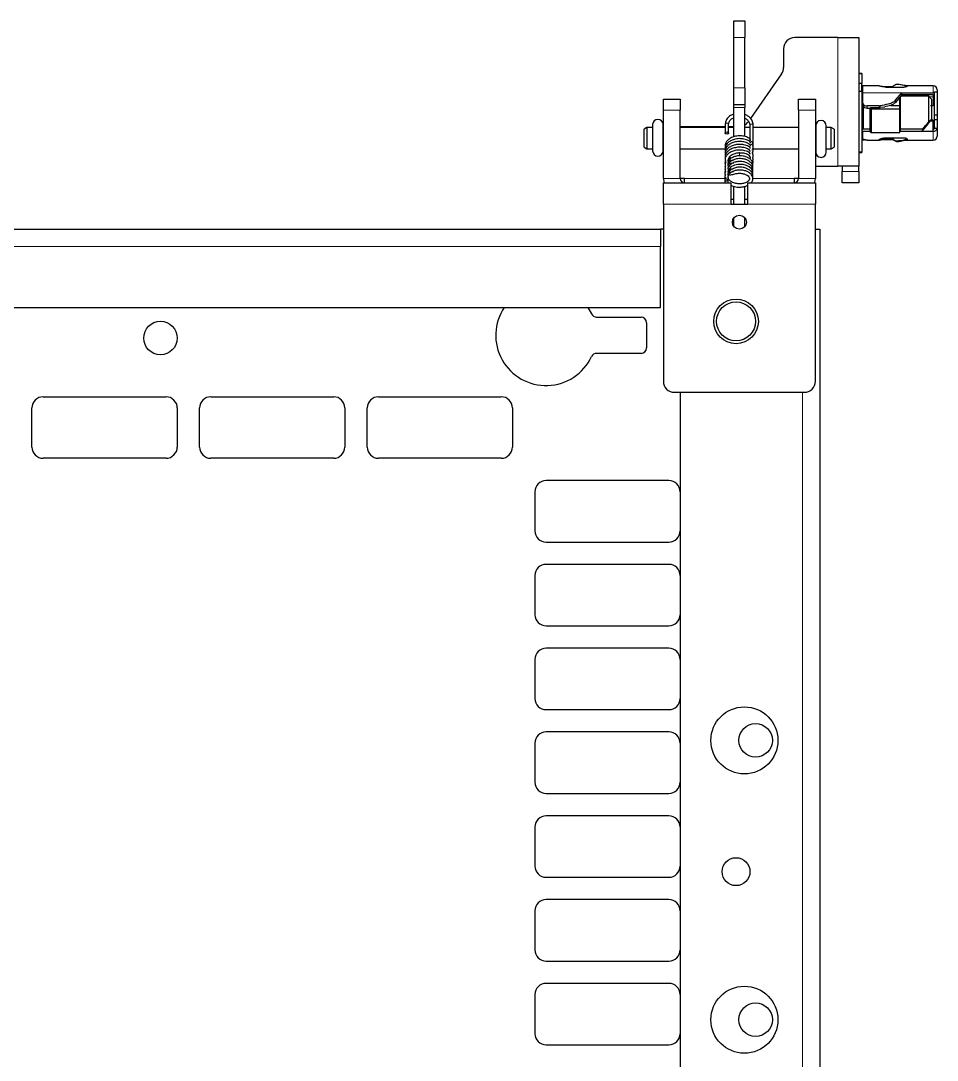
# Model space of a CAD drawing. Header units: millimetres. Extents: x -408 to 642, y 148 to 1992.
# Drawn here: x 434.7 to 598.7, y 1707.3 to 1893.4 of the extents above; entities that cross this region are included whole.
import ezdxf

# ---------------------------------------------------------------- set-up
doc = ezdxf.new("R2010")
doc.units = ezdxf.units.MM

msp = doc.modelspace()

# ---------------------------------------------------------------- linework, layer by layer
at = {"color": 7, "linetype": 'Continuous', "lineweight": 25}
for p, q in [((562.3, 1893.35), (564.3, 1893.35)), ((562.3, 1890.35), (562.3, 1893.35)), ((564.3, 1893.35), (564.3, 1890.35)), ((562.3, 1881.35), (562.3, 1890.35)), ((564.3, 1881.35), (564.3, 1890.35)), ((580.9, 1890.35), (573.2, 1890.35)), ((580.9, 1890.35), (584.7, 1890.35)), ((584.7, 1890.35), (584.7, 1867.35)), ((571.2, 1888.35), (571.2, 1884.98)), ((570.84, 1883.83), (565.28, 1875.89)), ((584.7, 1883.95), (585.2, 1883.95)), ((584.7, 1883.93), (585.2, 1883.93)), ((585.2, 1883.93), (585.2, 1883.95)), ((585.2, 1883.93), (585.2, 1882.13)), ((562.3, 1878.35), (562.3, 1881.35)), ((564.3, 1881.35), (564.3, 1878.35)), ((585.2, 1882.13), (584.7, 1882.13)), ((585.2, 1880.72), (585.2, 1882.13)), ((585.65, 1881.7), (585.4, 1881.7)), ((585.65, 1881.69), (585.4, 1881.69)), ((586.18, 1881.7), (585.68, 1881.7)), ((588.3, 1881.7), (586.18, 1881.7)), ((588.33, 1881.7), (588.3, 1881.7)), ((588.3, 1881.7), (588.3, 1881.7)), ((588.3, 1881.7), (588.33, 1881.7)), ((589.5, 1881.59), (590.7, 1881.59)), ((589.5, 1881.49), (592.8, 1881.49)), ((598, 1881.7), (593.3, 1881.7)), ((593.3, 1881.67), (593.3, 1881.7)), ((593.3, 1881.67), (593.3, 1881.61)), ((598.7, 1881), (598.7, 1880.65)), ((549.7, 1879.35), (552.7, 1879.35)), ((549.7, 1877.35), (549.7, 1879.35)), ((552.7, 1879.35), (552.7, 1877.35)), ((573.9, 1879.35), (576.9, 1879.35)), ((573.9, 1877.35), (573.9, 1879.35)), ((576.9, 1879.35), (576.9, 1877.35)), ((585.2, 1880.72), (584.7, 1880.72)), ((585.2, 1880.72), (585.2, 1869.87)), ((585.4, 1879.85), (585.2, 1879.85)), ((585.4, 1878.61), (585.4, 1880.45)), ((591.25, 1879.12), (592.4, 1880.45)), ((592.4, 1880.08), (591.25, 1878.74)), ((591.99, 1878.21), (591.99, 1879.6)), ((592.1, 1879.73), (592.1, 1878.04)), ((597.2, 1879.85), (592.2, 1879.85)), ((592.4, 1880.08), (592.4, 1880.45)), ((592.4, 1880.45), (598, 1880.45)), ((598, 1880.08), (592.4, 1880.08)), ((597.7, 1879.35), (597.2, 1879.85)), ((597.2, 1875.21), (597.2, 1879.85)), ((597.7, 1879.35), (597.7, 1875.55)), ((598, 1879.49), (598, 1878.87)), ((598.2, 1880.65), (598.7, 1880.65)), ((598.2, 1876.5), (598.2, 1880.65)), ((598.7, 1880.65), (598.7, 1876.5)), ((549.7, 1865.15), (549.7, 1877.35)), ((552.7, 1865.15), (552.7, 1877.35)), ((562.3, 1878.35), (564.3, 1878.35)), ((562.3, 1877.85), (562.3, 1878.35)), ((562.3, 1872.59), (562.3, 1877.85)), ((564.3, 1878.35), (564.3, 1877.85)), ((564.3, 1872.64), (564.3, 1877.85)), ((573.9, 1877.35), (573.9, 1865.15)), ((576.9, 1877.35), (576.9, 1865.15)), ((585.2, 1877.77), (585.5, 1877.8)), ((585.4, 1878.24), (585.4, 1878.61)), ((585.67, 1877.86), (585.5, 1877.82)), ((585.5, 1873.94), (585.5, 1877.82)), ((588.3, 1878.11), (586.15, 1878.11)), ((586.15, 1877.74), (586.7, 1877.74)), ((586.7, 1877.75), (586.9, 1877.85)), ((586.7, 1877.47), (586.7, 1877.75)), ((586.7, 1877.47), (586.9, 1877.57)), ((586.7, 1873.49), (586.7, 1877.47)), ((586.9, 1877.85), (586.9, 1877.57)), ((586.9, 1877.85), (588.3, 1877.85)), ((586.9, 1877.57), (586.9, 1873.36)), ((586.9, 1877.57), (591.99, 1877.57)), ((588.5, 1877.86), (589.34, 1877.92)), ((590.4, 1878.21), (591.99, 1878.21)), ((591.99, 1877.57), (591.99, 1878.21)), ((591.99, 1878.21), (592.1, 1878.04)), ((591.99, 1873.36), (591.99, 1877.57)), ((591.99, 1877.57), (592.1, 1877.4)), ((592.1, 1878.04), (592.1, 1877.4)), ((592.1, 1877.4), (592.1, 1873.59)), ((598, 1878.12), (597.5, 1878.12)), ((597.5, 1875.58), (597.5, 1875.43)), ((598, 1875.58), (597.5, 1875.58)), ((597.5, 1875.43), (598, 1875.43)), ((598, 1875.43), (598, 1875.58)), ((598.2, 1876.5), (598.7, 1876.5)), ((598.2, 1875.69), (598.2, 1876.5)), ((598.2, 1875.69), (598.7, 1875.69)), ((598.2, 1874.07), (598.2, 1875.69)), ((598.7, 1876.5), (598.7, 1875.69)), ((598.7, 1875.69), (598.7, 1874.07)), ((546.75, 1874.25), (546.25, 1873.96)), ((546.25, 1870.74), (546.25, 1873.96)), ((547.77, 1874.25), (546.75, 1874.25)), ((546.75, 1874.25), (546.75, 1870.45)), ((547.77, 1874.76), (547.77, 1870.06)), ((549.67, 1870.06), (549.67, 1874.76)), ((549.7, 1874.25), (549.67, 1874.25)), ((560.77, 1874.35), (552.7, 1874.35)), ((560.77, 1874.25), (552.7, 1874.25)), ((560.78, 1874.83), (560.76, 1873.26)), ((561.36, 1873.26), (561.38, 1874.83)), ((562.3, 1874.35), (561.37, 1874.35)), ((562.3, 1874.25), (561.37, 1874.25)), ((565.17, 1874.25), (564.3, 1874.25)), ((564.92, 1875.37), (564.8, 1875.2)), ((565.17, 1874.69), (565.15, 1872.18)), ((565.74, 1871.3), (565.77, 1874.68)), ((573.9, 1874.25), (565.77, 1874.25)), ((576.96, 1874.25), (576.9, 1874.25)), ((576.96, 1874.55), (576.96, 1869.85)), ((578.86, 1869.85), (578.86, 1874.55)), ((579.75, 1874.25), (578.86, 1874.25)), ((580.25, 1873.96), (579.75, 1874.25)), ((579.75, 1870.45), (579.75, 1874.25)), ((580.25, 1873.96), (580.25, 1870.74)), ((586.7, 1873.94), (585.4, 1873.94)), ((585.4, 1873.6), (586.7, 1873.6)), ((591.99, 1873.36), (592.1, 1873.59)), ((596, 1873.94), (592.1, 1873.94)), ((592.1, 1873.6), (596, 1873.6)), ((596, 1873.94), (596, 1873.6)), ((596, 1873.6), (598, 1873.6)), ((598, 1873.94), (598, 1874.6)), ((598.7, 1874.07), (598.2, 1874.07)), ((598.7, 1874.07), (598.7, 1872.7)), ((585.65, 1872.08), (585.4, 1872.08)), ((585.65, 1872.02), (585.4, 1872.02)), ((585.65, 1872), (585.4, 1872)), ((586.18, 1872), (588.3, 1872)), ((586.2, 1872.01), (586.2, 1872)), ((586.7, 1873.49), (586.9, 1873.36)), ((586.9, 1873.36), (591.99, 1873.36)), ((588.3, 1872.06), (588.3, 1872)), ((589.5, 1872.39), (592.8, 1872.39)), ((589.5, 1872.21), (590.53, 1872.21)), ((589.5, 1872.11), (590.71, 1872.11)), ((590.41, 1872.39), (590.38, 1872.32)), ((590.38, 1872.32), (590.38, 1872.32)), ((591.23, 1871.82), (590.78, 1872.07)), ((593.3, 1872.21), (593.3, 1872.12)), ((593.3, 1872), (593.3, 1872.12)), ((593.3, 1872), (598, 1872)), ((546.25, 1870.74), (546.75, 1870.45)), ((546.75, 1870.45), (547.77, 1870.45)), ((549.67, 1870.45), (549.7, 1870.45)), ((552.7, 1870.45), (560.79, 1870.45)), ((565.7, 1869.41), (565.71, 1869.98)), ((565.71, 1870.45), (573.9, 1870.45)), ((565.76, 1871.11), (565.72, 1871.53)), ((565.76, 1871.05), (565.76, 1871.11)), ((576.9, 1870.45), (576.96, 1870.45)), ((578.86, 1870.45), (579.75, 1870.45)), ((579.75, 1870.45), (580.25, 1870.74)), ((584.7, 1869.87), (585.2, 1869.87)), ((585.2, 1869.87), (585.2, 1869.77)), ((561.54, 1868.49), (561.4, 1868.68)), ((584.7, 1869.77), (585.2, 1869.77)), ((584.7, 1869.75), (585.2, 1869.75)), ((585.2, 1869.77), (585.2, 1869.75)), ((576.9, 1867.35), (580.9, 1867.35)), ((584.7, 1867.35), (580.9, 1867.35)), ((581.7, 1867.35), (581.7, 1866.35)), ((581.7, 1864.35), (581.7, 1866.35)), ((584.7, 1866.35), (584.7, 1867.35)), ((584.7, 1866.35), (584.7, 1864.35)), ((549.7, 1864.35), (561.8, 1864.35)), ((549.7, 1860.55), (549.7, 1864.35)), ((553.5, 1865.15), (552.7, 1865.15)), ((553.5, 1864.35), (553.5, 1865.15)), ((560.81, 1865.37), (560.71, 1864.97)), ((560.71, 1864.97), (560.71, 1864.91)), ((561.3, 1864.86), (561.31, 1864.92)), ((561.31, 1864.92), (561.36, 1865.13)), ((561.8, 1864.35), (561.8, 1860.55)), ((564.8, 1864.35), (576.9, 1864.35)), ((564.8, 1860.55), (564.8, 1864.35)), ((573.1, 1865.15), (573.1, 1864.35)), ((573.9, 1865.15), (573.1, 1865.15)), ((576.9, 1864.35), (576.9, 1860.55)), ((584.7, 1864.35), (581.7, 1864.35)), ((562.3, 1860.55), (562.3, 1863.74)), ((564.3, 1860.55), (564.3, 1863.71)), ((549.7, 1860.55), (549.7, 1828.85)), ((562.3, 1861.35), (561.8, 1861.35)), ((561.8, 1860.55), (564.8, 1860.55)), ((564.8, 1861.35), (564.3, 1861.35)), ((576.9, 1828.85), (576.9, 1860.55)), ((562.3, 1856.55), (562.3, 1858.05)), ((564.3, 1856.55), (564.3, 1858.05)), ((320.2, 1856.06), (549.2, 1856.06)), ((549.2, 1856.06), (549.2, 1852.96)), ((549.7, 1856.05), (549.2, 1856.05)), ((576.9, 1856.05), (577.7, 1856.05)), ((577.7, 1856.05), (577.7, 373.05)), ((549.2, 1842.06), (549.2, 1852.96)), ((320.2, 1842.06), (549.2, 1842.06)), ((536.19, 1842.06), (536.85, 1840.89)), ((537.76, 1840.31), (545.7, 1840.31)), ((546.7, 1839.31), (546.7, 1834.81)), ((545.7, 1833.81), (537.76, 1833.81)), ((438.7, 1826.05), (460.7, 1826.05)), ((468.7, 1826.05), (490.7, 1826.05)), ((498.7, 1826.05), (520.7, 1826.05)), ((551.7, 1826.85), (574.9, 1826.85)), ((552.7, 1826.85), (552.7, 373.05)), ((436.7, 1817.05), (436.7, 1824.05)), ((462.7, 1824.05), (462.7, 1817.05)), ((466.7, 1817.05), (466.7, 1824.05)), ((492.7, 1824.05), (492.7, 1817.05)), ((496.7, 1817.05), (496.7, 1824.05)), ((522.7, 1824.05), (522.7, 1817.05)), ((460.7, 1815.05), (438.7, 1815.05)), ((490.7, 1815.05), (468.7, 1815.05)), ((520.7, 1815.05), (498.7, 1815.05)), ((550.7, 1811.05), (528.7, 1811.05)), ((526.7, 1809.05), (526.7, 1802.05)), ((528.7, 1800.05), (550.7, 1800.05)), ((550.7, 1796.05), (528.7, 1796.05)), ((526.7, 1794.05), (526.7, 1787.05)), ((528.7, 1785.05), (550.7, 1785.05)), ((550.7, 1781.05), (528.7, 1781.05)), ((526.7, 1779.05), (526.7, 1772.05)), ((528.7, 1770.05), (550.7, 1770.05)), ((550.7, 1766.05), (528.7, 1766.05)), ((526.7, 1764.05), (526.7, 1757.05)), ((528.7, 1755.05), (550.7, 1755.05)), ((550.7, 1751.05), (528.7, 1751.05)), ((526.7, 1749.05), (526.7, 1742.05)), ((528.7, 1740.05), (550.7, 1740.05)), ((550.7, 1736.05), (528.7, 1736.05)), ((526.7, 1734.05), (526.7, 1727.05)), ((528.7, 1725.05), (550.7, 1725.05)), ((550.7, 1721.05), (528.7, 1721.05)), ((526.7, 1719.05), (526.7, 1712.05)), ((528.7, 1710.05), (550.7, 1710.05))]:
    msp.add_line(p, q, dxfattribs=at)
at = {"color": 8, "linetype": 'Continuous', "lineweight": 18}
for p, q in [((564.3, 1890.35), (562.3, 1890.35)), ((580.9, 1890.35), (580.9, 1867.35)), ((562.3, 1881.35), (564.3, 1881.35)), ((585.4, 1881.69), (585.4, 1880.45)), ((585.65, 1881.69), (585.65, 1881.7)), ((589.5, 1881.59), (589.5, 1881.49)), ((590.78, 1881.63), (590.86, 1881.49)), ((598, 1880.45), (598, 1881.7)), ((585.4, 1880.45), (592.4, 1880.45)), ((591.25, 1878.74), (591.25, 1879.12)), ((598, 1879.76), (597.29, 1879.76)), ((598, 1879.76), (598, 1880.08)), ((552.7, 1877.35), (549.7, 1877.35)), ((564.3, 1877.85), (562.3, 1877.85)), ((576.9, 1877.35), (573.9, 1877.35)), ((586.15, 1878.11), (586.15, 1877.74)), ((588.3, 1877.85), (588.3, 1878.11)), ((588.5, 1878.13), (588.5, 1877.86)), ((585.4, 1873.6), (585.4, 1872.08)), ((598, 1872), (598, 1873.6)), ((585.4, 1872.02), (585.4, 1872)), ((585.65, 1872.02), (585.65, 1872.08)), ((589.5, 1872.39), (589.5, 1872.21)), ((565.27, 1870.96), (565.31, 1870.94)), ((581.7, 1866.35), (584.7, 1866.35)), ((552.7, 1865.15), (549.7, 1865.15)), ((560.74, 1865.15), (553.5, 1865.15)), ((560.99, 1864.37), (561.1, 1864.35)), ((573.1, 1865.15), (565.7, 1865.15)), ((573.9, 1865.15), (576.9, 1865.15)), ((561.8, 1860.55), (549.7, 1860.55)), ((576.9, 1860.55), (564.8, 1860.55)), ((320.2, 1852.96), (549.2, 1852.96)), ((574.6, 1826.85), (574.6, 373.05))]:
    msp.add_line(p, q, dxfattribs=at)
at = {"color": 7, "linetype": 'Continuous', "lineweight": 25, "flags": 128}
for points in [[(585.2, 1880.1), (585.27, 1880.09), (585.4, 1880.08)], [(598, 1880.45), (598.14, 1880.44), (598.2, 1880.43)], [(598.2, 1879.36), (598.2, 1879.39), (598.19, 1879.41), (598.17, 1879.43), (598.15, 1879.45), (598.11, 1879.47), (598.08, 1879.48), (598.04, 1879.48), (598, 1879.49)], [(585.2, 1873.92), (585.27, 1873.93), (585.4, 1873.94)], [(598.2, 1874.34), (598.2, 1874.31), (598.19, 1874.29), (598.17, 1874.27), (598.15, 1874.25), (598.11, 1874.24), (598.08, 1874.22), (598.04, 1874.22), (598, 1874.22)], [(561.08, 1873.45), (561.19, 1873.43), (561.29, 1873.39), (561.35, 1873.32), (561.36, 1873.25), (561.34, 1873.18), (561.27, 1873.12), (561.17, 1873.09), (561.05, 1873.08), (560.94, 1873.09), (560.84, 1873.14), (560.78, 1873.2), (560.76, 1873.27), (560.79, 1873.34), (560.86, 1873.4), (560.96, 1873.44), (561.08, 1873.45)], [(565.34, 1871.21), (565.43, 1871.21), (565.54, 1871.24), (565.64, 1871.3), (565.7, 1871.38), (565.73, 1871.48), (565.7, 1871.56), (565.64, 1871.63), (565.55, 1871.67), (565.43, 1871.68), (565.43, 1871.68)], [(563.33, 1869.12), (563.32, 1869.16), (563.32, 1869.22)], [(565.64, 1865.86), (565.72, 1866.18), (565.5, 1866.77), (565.05, 1867.2), (564.6, 1867.43), (563.97, 1867.61), (563.03, 1867.64), (562.44, 1867.51), (561.8, 1867.2), (561.51, 1866.94), (561.3, 1866.62), (561.23, 1866.29), (561.27, 1866.05), (561.27, 1866.05)], [(549.7, 1865.15), (549.78, 1864.41), (549.79, 1864.35)], [(576.82, 1864.35), (576.83, 1864.41), (576.9, 1865.15)]]:
    msp.add_lwpolyline(points, dxfattribs=at)
at = {"color": 8, "linetype": 'Continuous', "lineweight": 18, "flags": 128}
for points in [[(560.78, 1874.83), (560.78, 1874.84), (560.81, 1874.91), (560.88, 1874.97), (560.98, 1875.01), (561.09, 1875.02)], [(561.09, 1875.02), (561.21, 1875), (561.3, 1874.95), (561.36, 1874.89), (561.38, 1874.83)], [(565.49, 1874.87), (565.37, 1874.86), (565.27, 1874.82), (565.2, 1874.77), (565.17, 1874.7), (565.17, 1874.69)], [(565.77, 1874.68), (565.76, 1874.75), (565.7, 1874.81), (565.6, 1874.85), (565.49, 1874.87)], [(560.85, 1864.35), (560.88, 1864.36), (560.99, 1864.37)]]:
    msp.add_lwpolyline(points, dxfattribs=at)
at = {"color": 7, "linetype": 'Continuous', "lineweight": 25}
for centre, radius in [((563.3, 1857.3), 1.25), ((562.7, 1839.55), 4), ((562.7, 1839.55), 3.5), ((459.7, 1836.56), 3), ((564.2, 1764.55), 6), ((566.2, 1764.55), 3), ((562.7, 1741.05), 2.5), ((564.2, 1714.55), 6), ((566.2, 1714.55), 3)]:
    msp.add_circle(centre, radius, dxfattribs=at)
for centre, radius, start, end in [((573.2, 1888.35), 2, 90, 180), ((569.2, 1884.98), 2, 325.008, 0), ((585.4, 1881.9), 0.2, 180.0002, 270.0002), ((585.4, 1881.89), 0.2, 180.0893, 270.0891), ((598, 1881), 0.7, 0, 90), ((585.38, 1880.63), 0.18, 189.6369, 277.1443), ((598.03, 1879.9), 0.18, 9.6369, 97.1443), ((598.03, 1879.59), 0.177, 13.4486, 98.9562), ((586.05, 1878.77), 0.665, 193.4486, 278.9562), ((586.05, 1878.4), 0.665, 193.4486, 278.9562), ((588.31, 1879.21), 1.1, 269.9618, 280.1433), ((548.72, 1874.76), 0.95, 0, 180), ((577.91, 1874.55), 0.95, 0, 180), ((563.16, 1876.35), 2, 304.796, 325.008), ((585.38, 1873.43), 0.177, 81.0438, 166.5514), ((598.03, 1874.11), 0.177, 261.0438, 346.5514), ((598.1, 1874.22), 0.62, 261.0438, 346.5514), ((585.4, 1871.88), 0.198, 89.5221, 179.514), ((585.4, 1871.82), 0.2, 89.9109, 179.9107), ((585.4, 1871.8), 0.2, 89.9998, 179.9998), ((598, 1872.7), 0.7, 270, 0), ((548.72, 1870.06), 0.95, 180, 0), ((577.91, 1869.85), 0.95, 180, 0), ((553.5, 1865.15), 0.8, 180, 270), ((573.1, 1865.15), 0.8, 270, 0), ((528.7, 1837.06), 9, 146.251, 334.8493), ((537.76, 1841.31), 1, 205.1507, 270), ((545.7, 1839.31), 1, 0, 90), ((545.7, 1834.81), 1, 270, 0), ((537.76, 1832.81), 1, 90, 154.8493), ((551.7, 1828.85), 2, 180, 270), ((574.9, 1828.85), 2, 270, 0), ((438.7, 1824.05), 2, 90, 180), ((460.7, 1824.05), 2, 0, 90), ((468.7, 1824.05), 2, 90, 180), ((490.7, 1824.05), 2, 0, 90), ((498.7, 1824.05), 2, 90, 180), ((520.7, 1824.05), 2, 0, 90), ((438.7, 1817.05), 2, 180, 270), ((460.7, 1817.05), 2, 270, 0), ((468.7, 1817.05), 2, 180, 270), ((490.7, 1817.05), 2, 270, 0), ((498.7, 1817.05), 2, 180, 270), ((520.7, 1817.05), 2, 270, 0), ((528.7, 1809.05), 2, 90, 180), ((550.7, 1809.05), 2, 0, 90), ((528.7, 1802.05), 2, 180, 270), ((550.7, 1802.05), 2, 270, 0), ((528.7, 1794.05), 2, 90, 180), ((550.7, 1794.05), 2, 0, 90), ((528.7, 1787.05), 2, 180, 270), ((550.7, 1787.05), 2, 270, 0), ((528.7, 1779.05), 2, 90, 180), ((550.7, 1779.05), 2, 0, 90), ((528.7, 1772.05), 2, 180, 270), ((550.7, 1772.05), 2, 270, 0), ((528.7, 1764.05), 2, 90, 180), ((550.7, 1764.05), 2, 0, 90), ((528.7, 1757.05), 2, 180, 270), ((550.7, 1757.05), 2, 270, 0), ((528.7, 1749.05), 2, 90, 180), ((550.7, 1749.05), 2, 0, 90), ((528.7, 1742.05), 2, 180, 270), ((550.7, 1742.05), 2, 270, 0), ((528.7, 1734.05), 2, 90, 180), ((550.7, 1734.05), 2, 0, 90), ((528.7, 1727.05), 2, 180, 270), ((550.7, 1727.05), 2, 270, 0), ((528.7, 1719.05), 2, 90, 180), ((550.7, 1719.05), 2, 0, 90), ((528.7, 1712.05), 2, 180, 270), ((550.7, 1712.05), 2, 270, 0)]:
    msp.add_arc(centre, radius, start, end, dxfattribs=at)
at = {"color": 8, "linetype": 'Continuous', "lineweight": 18}
for centre, radius, start, end in [((565.54, 1871.14), 0.229, 291.7919, 352.7975), ((557.64, 1869.59), 5.71, 355.3711, 1.0159), ((560.98, 1864.98), 0.273, 182.9398, 275.0476), ((560.98, 1864.92), 0.273, 182.9662, 275.045), ((561.04, 1864.91), 0.269, 261.8434, 348.5152), ((561.04, 1864.98), 0.269, 261.9044, 347.8166)]:
    msp.add_arc(centre, radius, start, end, dxfattribs=at)
at = {"color": 7, "linetype": 'Continuous', "lineweight": 25}
msp.add_ellipse((588.3, 1878.03), major_axis=(0.75, 0), ratio=0.240455, start_param=4.712389, end_param=4.975032, dxfattribs=at)
for points, knots in [([(586.18, 1881.7), (586.17, 1881.7), (586.16, 1881.7), (586.09, 1881.7), (585.95, 1881.69), (585.8, 1881.69), (585.69, 1881.69), (585.65, 1881.69)], [0, 0, 0, 0, 0.019653, 0.287101, 0.553656, 0.820603, 1, 1, 1, 1]), ([(589.5, 1881.49), (589.37, 1881.49), (589.1, 1881.5), (588.74, 1881.56), (588.47, 1881.62), (588.32, 1881.67), (588.31, 1881.69), (588.3, 1881.7)], [0, 0, 0, 0, 0.213238, 0.42649, 0.63916, 0.849598, 1, 1, 1, 1]), ([(588.37, 1881.7), (588.42, 1881.69), (588.53, 1881.67), (588.84, 1881.63), (589.18, 1881.59), (589.41, 1881.59), (589.5, 1881.59)], [0, 0, 0, 0, 0.2706121, 0.5369996, 0.8051077, 1, 1, 1, 1]), ([(590.53, 1881.49), (590.55, 1881.5), (590.6, 1881.53), (590.69, 1881.58), (590.76, 1881.62), (590.78, 1881.63)], [0, 0, 0, 0, 0.230769, 0.769777, 1, 1, 1, 1]), ([(593.3, 1881.67), (592.8, 1881.79), (592.13, 1881.95), (591.24, 1881.95), (590.93, 1881.74), (590.78, 1881.63)], [0, 0, 0, 0, 0.587693, 0.790818, 1, 1, 1, 1]), ([(591.76, 1881.95), (591.59, 1881.95), (591.23, 1881.95), (590.93, 1881.74), (590.78, 1881.64)], [0, 0, 0, 0, 0.481496, 1, 1, 1, 1]), ([(593.3, 1881.7), (592.92, 1881.76), (592.36, 1881.84), (591.75, 1881.97), (591.41, 1881.98), (591.27, 1881.9), (591.2, 1881.86)], [0, 0, 0, 0, 0.53039, 0.769058, 0.884473, 1, 1, 1, 1]), ([(593.3, 1881.61), (593.3, 1881.6), (593.29, 1881.58), (593.2, 1881.54), (593.08, 1881.51), (592.93, 1881.49), (592.84, 1881.49), (592.8, 1881.49)], [0, 0, 0, 0, 0.2143729, 0.4287785, 0.6425919, 0.8566662, 1, 1, 1, 1]), ([(591.25, 1879.12), (591.08, 1878.97), (590.73, 1878.67), (589.75, 1878.36), (588.98, 1878.22), (588.5, 1878.13)], [0, 0, 0, 0, 0.254027, 0.526591, 1, 1, 1, 1]), ([(598, 1879.76), (598, 1879.48), (598, 1878.98), (598, 1878.39), (598, 1878.12)], [0, 0, 0, 0, 0.559785, 1, 1, 1, 1]), ([(585.2, 1879.07), (585.2, 1879.07), (585.21, 1879.05), (585.22, 1879.03), (585.26, 1879.01), (585.33, 1879), (585.38, 1878.99), (585.4, 1878.99)], [0, 0, 0, 0, 0.1953018, 0.3775407, 0.5389091, 0.7613833, 1, 1, 1, 1]), ([(585.2, 1877.95), (585.2, 1877.94), (585.21, 1877.93), (585.22, 1877.91), (585.26, 1877.9), (585.34, 1877.9), (585.44, 1877.92), (585.51, 1877.93), (585.56, 1877.95)], [0, 0, 0, 0, 0.129275, 0.249903, 0.356716, 0.517646, 0.689604, 1, 1, 1, 1]), ([(591.25, 1878.74), (591.13, 1878.63), (590.88, 1878.41), (590.22, 1878.12), (589.68, 1878), (589.34, 1877.92)], [0, 0, 0, 0, 0.261809, 0.533628, 1, 1, 1, 1]), ([(562.3, 1876.65), (562.04, 1876.54), (561.51, 1876.31), (560.99, 1875.72), (560.8, 1875.19), (560.78, 1874.9), (560.78, 1874.83)], [0, 0, 0, 0, 0.313755, 0.630402, 0.918755, 1, 1, 1, 1]), ([(561.38, 1874.83), (561.39, 1874.91), (561.41, 1875.19), (561.65, 1875.59), (562, 1875.9), (562.26, 1875.98), (562.3, 1875.99)], [0, 0, 0, 0, 0.187513, 0.58462, 0.925854, 1, 1, 1, 1]), ([(565.77, 1874.68), (565.77, 1874.82), (565.74, 1875.2), (565.45, 1875.78), (564.94, 1876.3), (564.49, 1876.48), (564.3, 1876.55)], [0, 0, 0, 0, 0.173984, 0.477689, 0.784497, 1, 1, 1, 1]), ([(564.3, 1875.91), (564.46, 1875.82), (564.8, 1875.62), (565.11, 1875.17), (565.15, 1874.85), (565.17, 1874.69)], [0, 0, 0, 0, 0.289046, 0.64994, 1, 1, 1, 1]), ([(596, 1873.94), (596.28, 1874.22), (596.78, 1874.72), (597.28, 1875.32), (597.5, 1875.58)], [0, 0, 0, 0, 0.559868, 1, 1, 1, 1]), ([(596, 1873.6), (596.28, 1873.92), (596.78, 1874.48), (597.28, 1875.14), (597.5, 1875.43)], [0, 0, 0, 0, 0.559911, 1, 1, 1, 1]), ([(598, 1873.6), (598, 1873.92), (598, 1874.48), (598, 1875.14), (598, 1875.43)], [0, 0, 0, 0, 0.559866, 1, 1, 1, 1]), ([(565.28, 1870.89), (565.28, 1870.94), (565.26, 1871.13), (565, 1871.35), (564.58, 1871.55), (564, 1871.71), (563.25, 1871.77), (562.4, 1871.65), (561.7, 1871.37), (561.15, 1870.97), (560.81, 1870.44), (560.69, 1869.97), (560.79, 1869.73), (560.81, 1869.68)], [0, 0, 0, 0, 0.0355042, 0.1287928, 0.211362, 0.2797547, 0.4016103, 0.5257827, 0.6366468, 0.7358312, 0.8491275, 0.9746068, 1, 1, 1, 1]), ([(565.3, 1871.84), (565.3, 1871.91), (565.29, 1872.13), (565.01, 1872.37), (564.6, 1872.57), (564.02, 1872.72), (563.27, 1872.8), (562.42, 1872.67), (561.71, 1872.39), (561.17, 1871.99), (560.82, 1871.47), (560.7, 1871), (560.8, 1870.75), (560.82, 1870.7)], [0, 0, 0, 0, 0.051623, 0.143227, 0.224349, 0.291572, 0.411166, 0.533116, 0.642072, 0.739409, 0.850657, 0.973952, 1, 1, 1, 1]), ([(565.28, 1871.47), (565.27, 1871.5), (565.26, 1871.66), (565, 1871.86), (564.59, 1872.06), (564.01, 1872.21), (563.26, 1872.29), (562.41, 1872.16), (561.7, 1871.88), (561.16, 1871.48), (560.81, 1870.95), (560.7, 1870.49), (560.8, 1870.24), (560.82, 1870.19)], [0, 0, 0, 0, 0.019159, 0.113964, 0.197897, 0.267436, 0.39124, 0.51744, 0.630154, 0.730921, 0.846057, 0.973618, 1, 1, 1, 1]), ([(585.65, 1872.08), (585.72, 1872.08), (585.84, 1872.08), (586, 1872.06), (586.13, 1872.04), (586.19, 1872.02), (586.2, 1872.02), (586.2, 1872.01)], [0, 0, 0, 0, 0.2143929, 0.4287887, 0.6430611, 0.8568545, 1, 1, 1, 1]), ([(586.2, 1872), (586.2, 1872), (586.19, 1872), (586.09, 1872), (585.95, 1872.01), (585.8, 1872.01), (585.69, 1872.02), (585.65, 1872.02)], [0, 0, 0, 0, 0.2143054, 0.4286504, 0.6422794, 0.8562229, 1, 1, 1, 1]), ([(588.3, 1872.06), (588.32, 1872.08), (588.34, 1872.13), (588.54, 1872.23), (588.84, 1872.32), (589.18, 1872.38), (589.41, 1872.38), (589.5, 1872.39)], [0, 0, 0, 0, 0.212833, 0.42585, 0.635542, 0.846587, 1, 1, 1, 1]), ([(589.5, 1872.21), (589.37, 1872.21), (589.1, 1872.2), (588.74, 1872.14), (588.47, 1872.08), (588.32, 1872.03), (588.31, 1872.01), (588.3, 1872.01)], [0, 0, 0, 0, 0.213238, 0.42649, 0.63916, 0.849598, 1, 1, 1, 1]), ([(588.33, 1872), (588.34, 1872), (588.36, 1872), (588.54, 1872.03), (588.84, 1872.08), (589.18, 1872.11), (589.41, 1872.11), (589.5, 1872.11)], [0, 0, 0, 0, 0.1326214, 0.3673445, 0.5984034, 0.8309546, 1, 1, 1, 1]), ([(590.38, 1872.32), (590.38, 1872.31), (590.39, 1872.3), (590.47, 1872.25), (590.58, 1872.19), (590.69, 1872.12), (590.76, 1872.08), (590.78, 1872.07)], [0, 0, 0, 0, 0.225883, 0.451767, 0.67765, 0.903524, 1, 1, 1, 1]), ([(590.78, 1872.13), (590.73, 1872.15), (590.63, 1872.2), (590.51, 1872.27), (590.42, 1872.31), (590.38, 1872.33), (590.38, 1872.32), (590.38, 1872.32)], [0, 0, 0, 0, 0.225867, 0.451734, 0.677598, 0.903479, 1, 1, 1, 1]), ([(593.3, 1872.12), (592.8, 1871.99), (592.13, 1871.83), (591.24, 1871.82), (590.93, 1872.02), (590.78, 1872.13)], [0, 0, 0, 0, 0.587693, 0.790818, 1, 1, 1, 1]), ([(591.76, 1871.75), (591.59, 1871.75), (591.23, 1871.75), (590.93, 1871.96), (590.78, 1872.07)], [0, 0, 0, 0, 0.480704, 1, 1, 1, 1]), ([(591.2, 1871.84), (591.26, 1871.8), (591.35, 1871.75), (591.5, 1871.72), (591.73, 1871.73), (592.33, 1871.86), (592.9, 1871.94), (593.3, 1872)], [0, 0, 0, 0, 0.1132505, 0.1689802, 0.2246457, 0.4558285, 1, 1, 1, 1]), ([(592.8, 1872.39), (592.86, 1872.38), (592.97, 1872.38), (593.12, 1872.35), (593.24, 1872.3), (593.3, 1872.25), (593.3, 1872.23), (593.3, 1872.21)], [0, 0, 0, 0, 0.214445, 0.428893, 0.643239, 0.857188, 1, 1, 1, 1]), ([(565.25, 1869.97), (565.25, 1869.99), (565.23, 1870.14), (564.98, 1870.33), (564.57, 1870.53), (563.98, 1870.69), (563.23, 1870.75), (562.38, 1870.62), (561.68, 1870.34), (561.14, 1869.94), (560.8, 1869.41), (560.68, 1868.95), (560.79, 1868.7), (560.8, 1868.66)], [0, 0, 0, 0, 0.014192, 0.109672, 0.194136, 0.264066, 0.388852, 0.51592, 0.629291, 0.730867, 0.846829, 0.97517, 1, 1, 1, 1]), ([(565.26, 1870.48), (565.26, 1870.5), (565.24, 1870.65), (564.98, 1870.84), (564.57, 1871.04), (563.99, 1871.2), (563.24, 1871.26), (562.39, 1871.14), (561.69, 1870.85), (561.14, 1870.45), (560.8, 1869.93), (560.69, 1869.46), (560.79, 1869.21), (560.81, 1869.17)], [0, 0, 0, 0, 0.014056, 0.109484, 0.193924, 0.263851, 0.388535, 0.515545, 0.628903, 0.730393, 0.846289, 0.974604, 1, 1, 1, 1]), ([(565.25, 1869.46), (565.25, 1869.48), (565.23, 1869.64), (564.97, 1869.82), (564.56, 1870.02), (563.97, 1870.18), (563.22, 1870.24), (562.37, 1870.11), (561.67, 1869.83), (561.13, 1869.43), (560.79, 1868.9), (560.68, 1868.38), (560.82, 1868.08), (560.86, 1867.98)], [0, 0, 0, 0, 0.013838, 0.106098, 0.187691, 0.25523, 0.37584, 0.498614, 0.608114, 0.706295, 0.818347, 0.94232, 1, 1, 1, 1]), ([(565.57, 1869.67), (565.62, 1869.74), (565.81, 1870), (565.75, 1870.29), (565.71, 1870.49)], [0, 0, 0, 0, 0.281853, 1, 1, 1, 1]), ([(565.58, 1870.18), (565.63, 1870.25), (565.81, 1870.51), (565.76, 1870.79), (565.72, 1871)], [0, 0, 0, 0, 0.278002, 1, 1, 1, 1]), ([(565.74, 1870.89), (565.74, 1870.9), (565.74, 1870.91), (565.75, 1870.93), (565.75, 1870.97), (565.76, 1871.02), (565.76, 1871.05)], [0, 0, 0, 0, 0.033007, 0.16043, 0.372996, 1, 1, 1, 1]), ([(560.83, 1868.41), (560.8, 1868.29), (560.73, 1868.06), (560.71, 1867.8), (560.77, 1867.68), (560.77, 1867.67)], [0, 0, 0, 0, 0.484556, 0.960631, 1, 1, 1, 1]), ([(565.65, 1866.37), (565.68, 1866.47), (565.78, 1866.78), (565.57, 1867.26), (565.13, 1867.69), (564.59, 1867.97), (563.91, 1868.16), (563.15, 1868.2), (562.4, 1868.03), (561.87, 1867.78), (561.5, 1867.46), (561.27, 1867.13), (561.25, 1866.91), (561.23, 1866.8)], [0, 0, 0, 0, 0.070564, 0.201164, 0.311648, 0.393898, 0.492983, 0.626755, 0.712209, 0.814846, 0.873622, 0.936154, 1, 1, 1, 1]), ([(563.37, 1869.16), (563.27, 1869.17), (562.96, 1869.19), (562.42, 1869.04), (561.89, 1868.81), (561.51, 1868.49), (561.29, 1868.16), (561.23, 1867.8), (561.26, 1867.65), (561.28, 1867.58)], [0, 0, 0, 0, 0.09106, 0.268759, 0.481958, 0.604102, 0.734094, 0.866859, 1, 1, 1, 1]), ([(565.65, 1866.88), (565.69, 1866.98), (565.79, 1867.28), (565.57, 1867.77), (565.14, 1868.2), (564.6, 1868.48), (563.92, 1868.67), (563.16, 1868.71), (562.41, 1868.54), (561.88, 1868.29), (561.5, 1867.97), (561.28, 1867.64), (561.25, 1867.42), (561.24, 1867.31)], [0, 0, 0, 0, 0.070023, 0.200692, 0.311274, 0.393554, 0.492675, 0.626544, 0.712065, 0.814728, 0.873532, 0.936104, 1, 1, 1, 1]), ([(563.35, 1869.69), (563.26, 1869.69), (562.96, 1869.69), (562.43, 1869.55), (561.9, 1869.32), (561.52, 1869), (561.3, 1868.67), (561.23, 1868.31), (561.27, 1868.16), (561.28, 1868.09)], [0, 0, 0, 0, 0.0828019, 0.2619345, 0.476734, 0.5998226, 0.7308416, 0.8646749, 1, 1, 1, 1]), ([(561.57, 1867.93), (561.5, 1868.01), (561.32, 1868.22), (561.3, 1868.56), (561.45, 1868.77), (561.51, 1868.85)], [0, 0, 0, 0, 0.285258, 0.743549, 1, 1, 1, 1]), ([(561.38, 1868.26), (561.59, 1868.3), (561.89, 1868.35), (562.2, 1868.42), (562.29, 1868.45)], [0, 0, 0, 0, 0.687544, 1, 1, 1, 1]), ([(561.8, 1868.21), (561.76, 1868.23), (561.7, 1868.27), (561.67, 1868.31), (561.66, 1868.31)], [0, 0, 0, 0, 0.827087, 1, 1, 1, 1]), ([(561.81, 1868.72), (561.76, 1868.74), (561.7, 1868.77), (561.68, 1868.81), (561.67, 1868.82)], [0, 0, 0, 0, 0.904349, 1, 1, 1, 1]), ([(565.27, 1868.78), (565.27, 1868.86), (565.25, 1869.08), (564.97, 1869.32), (564.55, 1869.51), (564.01, 1869.67), (563.59, 1869.67), (563.35, 1869.66)], [0, 0, 0, 0, 0.1392, 0.370769, 0.575509, 0.744946, 1, 1, 1, 1]), ([(565.66, 1867.39), (565.69, 1867.49), (565.79, 1867.79), (565.58, 1868.28), (565.14, 1868.71), (564.61, 1868.98), (564.03, 1869.16), (563.58, 1869.16), (563.37, 1869.16)], [0, 0, 0, 0, 0.119285, 0.343741, 0.533759, 0.675068, 0.845305, 1, 1, 1, 1]), ([(565.68, 1867.84), (565.69, 1867.85), (565.8, 1868.04), (565.75, 1868.25), (565.7, 1868.45)], [0, 0, 0, 0, 0.032832, 1, 1, 1, 1]), ([(565.69, 1868.36), (565.69, 1868.36), (565.81, 1868.55), (565.75, 1868.76), (565.7, 1868.96)], [0, 0, 0, 0, 0.0099061, 1, 1, 1, 1]), ([(565.7, 1868.87), (565.7, 1868.87), (565.81, 1869.06), (565.76, 1869.27), (565.7, 1869.47)], [0, 0, 0, 0, 0.0023467, 1, 1, 1, 1]), ([(560.82, 1867.39), (560.79, 1867.27), (560.72, 1867.03), (560.7, 1866.78), (560.76, 1866.66), (560.76, 1866.65)], [0, 0, 0, 0, 0.491875, 0.965921, 1, 1, 1, 1]), ([(560.82, 1866.88), (560.78, 1866.76), (560.72, 1866.52), (560.7, 1866.27), (560.75, 1866.14), (560.76, 1866.14)], [0, 0, 0, 0, 0.495504, 0.968535, 1, 1, 1, 1]), ([(560.83, 1867.9), (560.79, 1867.78), (560.73, 1867.54), (560.71, 1867.29), (560.76, 1867.17), (560.77, 1867.16)], [0, 0, 0, 0, 0.488226, 0.963286, 1, 1, 1, 1]), ([(560.81, 1866.37), (560.77, 1866.25), (560.71, 1866.07), (560.73, 1865.88), (560.73, 1865.82)], [0, 0, 0, 0, 0.678953, 1, 1, 1, 1]), ([(565.37, 1864.35), (565.45, 1864.43), (565.69, 1864.67), (565.76, 1865.18), (565.56, 1865.74), (565.1, 1866.17), (564.56, 1866.45), (563.88, 1866.63), (563.12, 1866.67), (562.38, 1866.49), (561.85, 1866.25), (561.47, 1865.92), (561.26, 1865.6), (561.2, 1865.33), (561.22, 1865.24), (561.22, 1865.23)], [0, 0, 0, 0, 0.053515, 0.165942, 0.282271, 0.380581, 0.453889, 0.542191, 0.66128, 0.737344, 0.828846, 0.88121, 0.936892, 0.99372, 1, 1, 1, 1]), ([(565.64, 1865.35), (565.67, 1865.46), (565.77, 1865.76), (565.55, 1866.25), (565.11, 1866.67), (564.57, 1866.95), (563.89, 1867.14), (563.13, 1867.18), (562.39, 1867), (561.86, 1866.76), (561.48, 1866.44), (561.26, 1866.11), (561.2, 1865.81), (561.23, 1865.69), (561.24, 1865.65)], [0, 0, 0, 0, 0.0694965, 0.1960436, 0.3030251, 0.382755, 0.4787972, 0.6083707, 0.6911342, 0.7906443, 0.8476038, 0.9081833, 0.9700177, 1, 1, 1, 1]), ([(561.27, 1866.71), (561.51, 1866.75), (561.83, 1866.8), (562.17, 1866.89), (562.26, 1866.91)], [0, 0, 0, 0, 0.722352, 1, 1, 1, 1]), ([(561.36, 1866.21), (561.56, 1866.25), (561.86, 1866.3), (562.16, 1866.38), (562.25, 1866.4)], [0, 0, 0, 0, 0.695789, 1, 1, 1, 1]), ([(561.41, 1867.75), (561.6, 1867.79), (561.89, 1867.84), (562.19, 1867.91), (562.28, 1867.94)], [0, 0, 0, 0, 0.678733, 1, 1, 1, 1]), ([(561.8, 1867.7), (561.75, 1867.72), (561.69, 1867.75), (561.67, 1867.79), (561.66, 1867.8)], [0, 0, 0, 0, 0.8164761, 1, 1, 1, 1]), ([(560.71, 1864.91), (560.7, 1864.86), (560.7, 1864.76), (560.69, 1864.57), (560.68, 1864.42), (560.68, 1864.36), (560.68, 1864.35)], [0, 0, 0, 0, 0.316563, 0.651977, 0.974282, 1, 1, 1, 1]), ([(560.81, 1865.86), (560.77, 1865.74), (560.7, 1865.5), (560.69, 1865.21), (560.77, 1865.06), (560.79, 1865.03)], [0, 0, 0, 0, 0.451124, 0.8738, 1, 1, 1, 1]), ([(560.82, 1865.37), (560.81, 1865.35), (560.79, 1865.3), (560.81, 1865.21), (560.88, 1865.12), (560.97, 1865.05), (561.05, 1865.03), (561.09, 1865.02)], [0, 0, 0, 0, 0.169071, 0.376804, 0.584536, 0.792268, 1, 1, 1, 1]), ([(561.28, 1864.35), (561.28, 1864.41), (561.29, 1864.52), (561.29, 1864.69), (561.3, 1864.8), (561.3, 1864.85), (561.3, 1864.86)], [0, 0, 0, 0, 0.297399, 0.613964, 0.90469, 1, 1, 1, 1]), ([(561.57, 1865.74), (561.7, 1865.76), (561.96, 1865.81), (562.3, 1865.91), (562.75, 1866.01), (563.34, 1866.08), (564, 1866), (564.53, 1865.82), (564.9, 1865.56), (565.12, 1865.27), (565.12, 1864.95), (564.95, 1864.68), (564.63, 1864.44), (564.16, 1864.24), (563.52, 1864.14), (562.84, 1864.19), (562.31, 1864.33), (561.88, 1864.53), (561.53, 1864.79), (561.35, 1865.06), (561.33, 1865.22), (561.33, 1865.24)], [0, 0, 0, 0, 0.048151, 0.091459, 0.126511, 0.187888, 0.25166, 0.310484, 0.362382, 0.421633, 0.489337, 0.546848, 0.592089, 0.647668, 0.715784, 0.774934, 0.829966, 0.871748, 0.923951, 0.989595, 1, 1, 1, 1]), ([(561.8, 1863.93), (561.94, 1863.87), (562.35, 1863.67), (563.14, 1863.54), (563.96, 1863.6), (564.51, 1863.74), (564.73, 1863.87), (564.8, 1863.91)], [0, 0, 0, 0, 0.147798, 0.450802, 0.723836, 0.912515, 1, 1, 1, 1])]:
    msp.add_open_spline(points, degree=3, knots=knots, dxfattribs=at)
at = {"color": 8, "linetype": 'Continuous', "lineweight": 18}
msp.add_open_spline([(590.93, 1872.39), (590.92, 1872.37), (590.89, 1872.31), (590.84, 1872.23), (590.8, 1872.15), (590.78, 1872.13)], degree=3, knots=[0, 0, 0, 0, 0.157234, 0.682187, 1, 1, 1, 1], dxfattribs=at)
at = {"color": 7, "linetype": 'Continuous', "lineweight": 25}
msp.add_open_spline([(561.09, 1865.02), (561.12, 1865.01), (561.2, 1865.01), (561.3, 1865.04), (561.36, 1865.11), (561.39, 1865.2), (561.37, 1865.26), (561.36, 1865.29)], degree=3, dxfattribs=at)

doc.saveas('drawing.dxf')
